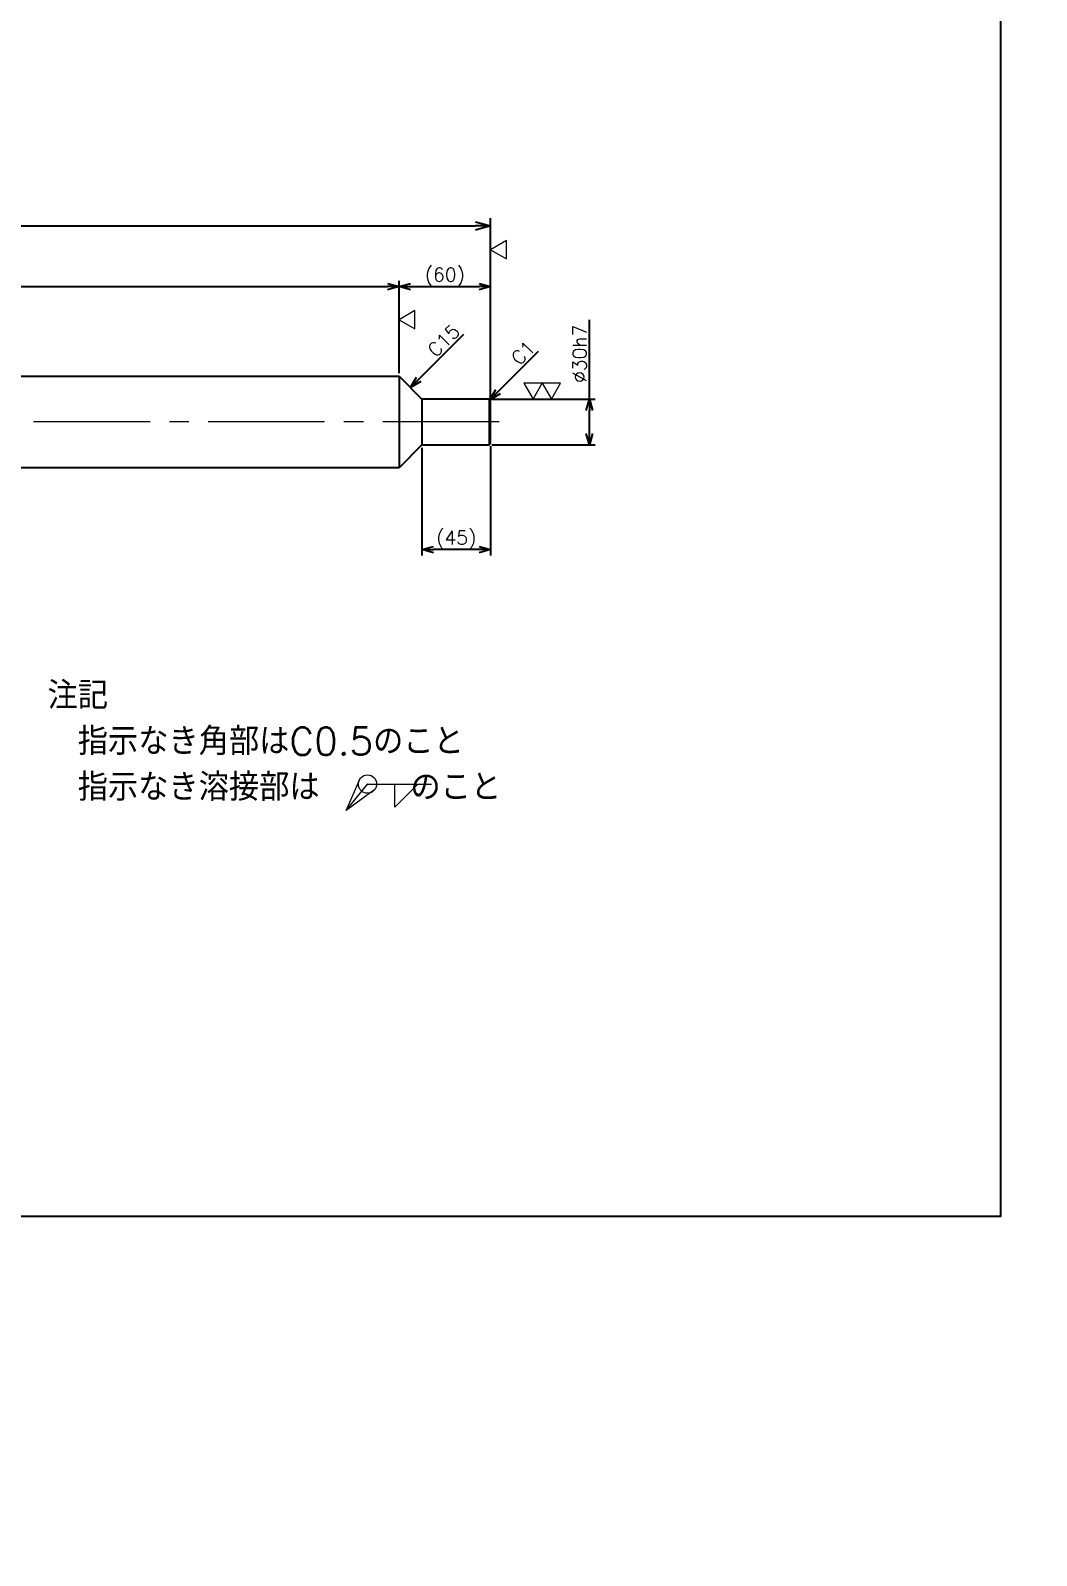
# Model space of a CAD drawing. Header units: millimetres. Extents: x -8731 to 85711, y -14522 to 31379.
# Drawn here: x 36006 to 36664, y 3893 to 4892 of the extents above; entities that cross this region are included whole.
import ezdxf
from ezdxf import colors
from ezdxf.entities.mleader import LeaderData, LeaderLine
from ezdxf.enums import TextEntityAlignment as Align
from ezdxf.math import Vec2, Vec3

# ---------------------------------------------------------------- set-up
doc = ezdxf.new("R2010")
doc.units = ezdxf.units.MM
doc.header["$LTSCALE"] = 4
doc.header["$PDMODE"] = 99
doc.header["$PDSIZE"] = 1
doc.linetypes.add('CENTER2', pattern=[28.575, 19.05, -3.175, 3.175, -3.175])
for name, color, linetype, lineweight in [('05_CENTER', 4, 'CENTER2', 13), ('07_TEXT', 3, 'Continuous', 13), ('08_DIM', 3, 'Continuous', 13)]:
    doc.layers.add(name, color=color, linetype=linetype, lineweight=lineweight)
doc.styles.add('KSS_TXT', font='txt.shx', dxfattribs={"bigfont": 'extfont2.shx'})
doc.styles.get("Standard").update_dxf_attribs({"font": 'txt.shx', "bigfont": 'extfont2.shx'})
doc.dimstyles.new('KSS_DIM', dxfattribs={"dimscale": 3, "dimtxt": 3, "dimasz": 2.5, "dimexe": 1.25, "dimexo": 0.625, "dimtad": 1, "dimdsep": 46, "dimtxsty": 'KSS_TXT', "dimblk": 'OPEN30', "dimcen": 0, "dimazin": 2, "dimtfac": 0.75, "dimtmove": 0, "dimatfit": 3, "dimldrblk": 'OPEN30', "dimfxl": 1, "dimtolj": 1, "dimarcsym": 0})

# ---------------------------------------------------------------- blocks, each defined once
blk = doc.blocks.new('AM_BALLOON1')
at = {"transparency": 16777216}
blk.add_circle((0, 0), 5, dxfattribs=at)
blk.add_attdef('B_NUMBER', text='', height=3, dxfattribs=at).set_placement((0, 0), align=Align.MIDDLE_CENTER)
blk = doc.blocks.new('_OPEN')
at = {"color": 0, "linetype": 'ByBlock'}
for p, q in [((-1, 0.167), (0, 0)), ((0, 0), (-1, -0.167)), ((0, 0), (-1, 0))]:
    blk.add_line(p, q, dxfattribs=at)
blk = doc.blocks.new('_Open30')
at = {"color": 0, "linetype": 'ByBlock', "lineweight": -2}
for p, q in [((-1, 0.268), (0, 0)), ((0, 0), (-1, -0.268)), ((0, 0), (-1, 0))]:
    blk.add_line(p, q, dxfattribs=at)
blk = doc.blocks.new('*D4441')
at = {"layer": '08_DIM', "color": 0, "lineweight": -2, "transparency": 16777216}
for p, q in [((34109.02, 4651.87), (34109.02, 4768.68)), ((34119.02, 4763.68), (36297.02, 4763.68)), ((36307.02, 4651.87), (36307.02, 4768.68))]:
    blk.add_line(p, q, dxfattribs=at)
at = {"layer": 'Defpoints', "color": 0, "transparency": 16777216}
for p in [(36307.02, 4763.68), (34109.02, 4649.37), (36307.02, 4649.37)]:
    blk.add_point(p, dxfattribs=at)
at = {"layer": '08_DIM', "color": 0, "lineweight": -2, "transparency": 16777216, "xscale": 10, "yscale": 10, "zscale": 10, "rotation": 180}
blk.add_blockref('_Open30', (34109.02, 4763.68), dxfattribs=at)
at = {"layer": '08_DIM', "color": 0, "lineweight": -2, "transparency": 16777216, "xscale": 10, "yscale": 10, "zscale": 10}
blk.add_blockref('_Open30', (36307.02, 4763.68), dxfattribs=at)
at = {"layer": '08_DIM', "color": 0, "transparency": 16777216, "insert": (35208.02, 4772.18), "char_height": 12, "attachment_point": 5, "style": 'KSS_TXT'}
blk.add_mtext('\\A1;2198', dxfattribs=at)
blk = doc.blocks.new('*D4446')
at = {"layer": '08_DIM', "color": 0, "lineweight": -2, "transparency": 16777216}
for p, q in [((36247.02, 4667.24), (36247.02, 4727.7)), ((36254.52, 4723.95), (36299.52, 4723.95)), ((36307.02, 4651.24), (36307.02, 4727.7))]:
    blk.add_line(p, q, dxfattribs=at)
at = {"layer": 'Defpoints', "color": 0, "transparency": 16777216}
for p in [(36307.02, 4723.95), (36247.02, 4665.37), (36307.02, 4649.37)]:
    blk.add_point(p, dxfattribs=at)
at = {"layer": '08_DIM', "color": 0, "lineweight": -2, "transparency": 16777216, "xscale": 7.5, "yscale": 7.5, "zscale": 7.5, "rotation": 180}
blk.add_blockref('_Open30', (36247.02, 4723.95), dxfattribs=at)
at = {"layer": '08_DIM', "color": 0, "lineweight": -2, "transparency": 16777216, "xscale": 7.5, "yscale": 7.5, "zscale": 7.5}
blk.add_blockref('_Open30', (36307.02, 4723.95), dxfattribs=at)
at = {"layer": '08_DIM', "color": 0, "transparency": 16777216, "insert": (36277.02, 4730.33), "char_height": 9, "attachment_point": 5, "style": 'KSS_TXT'}
blk.add_mtext('\\A1;(60)', dxfattribs=at)
blk = doc.blocks.new('*D4447')
at = {"layer": '08_DIM', "color": 0, "lineweight": -2, "transparency": 16777216}
for p, q in [((36262.02, 4618.49), (36262.02, 4548.05)), ((36307.02, 4619.49), (36307.02, 4548.05)), ((36299.52, 4551.8), (36269.52, 4551.8))]:
    blk.add_line(p, q, dxfattribs=at)
at = {"layer": 'Defpoints', "color": 0, "transparency": 16777216}
for p in [(36262.02, 4620.37), (36307.02, 4621.37), (36262.02, 4551.8)]:
    blk.add_point(p, dxfattribs=at)
at = {"layer": '08_DIM', "color": 0, "lineweight": -2, "transparency": 16777216, "xscale": 7.5, "yscale": 7.5, "zscale": 7.5, "rotation": 180}
blk.add_blockref('_Open30', (36262.02, 4551.8), dxfattribs=at)
at = {"layer": '08_DIM', "color": 0, "lineweight": -2, "transparency": 16777216, "xscale": 7.5, "yscale": 7.5, "zscale": 7.5}
blk.add_blockref('_Open30', (36307.02, 4551.8), dxfattribs=at)
at = {"layer": '08_DIM', "color": 0, "transparency": 16777216, "insert": (36284.52, 4558.17), "char_height": 9, "attachment_point": 5, "style": 'KSS_TXT'}
blk.add_mtext('\\A1;(45)', dxfattribs=at)
blk = doc.blocks.new('*D4448')
at = {"layer": '08_DIM', "color": 0, "lineweight": -2, "transparency": 16777216}
for p, q in [((36371.65, 4650.37), (36371.65, 4702.12)), ((36307.89, 4650.37), (36375.4, 4650.37)), ((36371.65, 4627.87), (36371.65, 4642.87)), ((36307.89, 4620.37), (36375.4, 4620.37))]:
    blk.add_line(p, q, dxfattribs=at)
at = {"layer": 'Defpoints', "color": 0, "transparency": 16777216}
for p in [(36306.02, 4650.37), (36371.65, 4650.37), (36306.02, 4620.37)]:
    blk.add_point(p, dxfattribs=at)
at = {"layer": '08_DIM', "color": 0, "lineweight": -2, "transparency": 16777216, "xscale": 7.5, "yscale": 7.5, "zscale": 7.5}
for p, rotation in [((36371.65, 4650.37), 90), ((36371.65, 4620.37), 270)]:
    blk.add_blockref('_Open30', p, dxfattribs=dict(at, rotation=rotation))
at = {"layer": '08_DIM', "color": 0, "transparency": 16777216, "insert": (36365.28, 4679.99), "char_height": 9, "attachment_point": 5, "rotation": 90, "style": 'KSS_TXT'}
blk.add_mtext('\\A1;%%C30h7', dxfattribs=at)
blk = doc.blocks.new('p1ba02')
for p, q in [((-1.5, 2.6), (1.5, 2.6)), ((0, 0), (-1.5, 2.6)), ((1.5, 2.6), (0, 0)), ((3, 0), (1.5, 2.6)), ((1.5, 2.6), (4.5, 2.6)), ((4.5, 2.6), (3, 0))]:
    blk.add_line(p, q)
blk = doc.blocks.new('p1ba01')
for p, q in [((0, 0), (-1.5, 2.6)), ((-1.5, 2.6), (1.5, 2.6)), ((1.5, 2.6), (0, 0))]:
    blk.add_line(p, q)
blk = doc.blocks.new('*D4449')
at = {"layer": '08_DIM', "color": 0, "lineweight": -2, "transparency": 16777216}
blk.add_line((36259.82, 4663.17), (36289.5, 4692.84), dxfattribs=at)
at = {"layer": 'Defpoints', "color": 0, "transparency": 16777216}
for p in [(36292.13, 4695.47), (36292.13, 4695.47), (36254.52, 4657.87)]:
    blk.add_point(p, dxfattribs=at)
at = {"layer": '08_DIM', "color": 0, "lineweight": -2, "transparency": 16777216, "xscale": 7.5, "yscale": 7.5, "zscale": 7.5, "rotation": 225}
blk.add_blockref('_Open30', (36254.52, 4657.87), dxfattribs=at)
at = {"layer": '08_DIM', "color": 0, "transparency": 16777216, "insert": (36276.24, 4688.6), "char_height": 9, "attachment_point": 5, "rotation": 45, "style": 'KSS_TXT'}
blk.add_mtext('\\A1;C15', dxfattribs=at)
blk = doc.blocks.new('*D4450')
at = {"layer": '08_DIM', "color": 0, "lineweight": -2, "transparency": 16777216}
blk.add_line((36311.82, 4655.17), (36338.31, 4681.66), dxfattribs=at)
at = {"layer": 'Defpoints', "color": 0, "transparency": 16777216}
for p in [(36344.13, 4687.47), (36344.13, 4687.47), (36306.52, 4649.87)]:
    blk.add_point(p, dxfattribs=at)
at = {"layer": '08_DIM', "color": 0, "lineweight": -2, "transparency": 16777216, "xscale": 7.5, "yscale": 7.5, "zscale": 7.5, "rotation": 225}
blk.add_blockref('_Open30', (36306.52, 4649.87), dxfattribs=at)
at = {"layer": '08_DIM', "color": 0, "transparency": 16777216, "insert": (36328.24, 4680.6), "char_height": 9, "attachment_point": 5, "rotation": 45, "style": 'KSS_TXT'}
blk.add_mtext('\\A1;C1', dxfattribs=at)
blk = doc.blocks.new('*D4451')
at = {"layer": '08_DIM', "color": 0, "lineweight": -2, "transparency": 16777216}
for p, q in [((34169.02, 4667.24), (34169.02, 4727.7)), ((34176.52, 4723.95), (36239.52, 4723.95)), ((36247.02, 4667.24), (36247.02, 4727.7))]:
    blk.add_line(p, q, dxfattribs=at)
at = {"layer": 'Defpoints', "color": 0, "transparency": 16777216}
for p in [(36247.02, 4723.95), (34169.02, 4665.37), (36247.02, 4665.37)]:
    blk.add_point(p, dxfattribs=at)
at = {"layer": '08_DIM', "color": 0, "lineweight": -2, "transparency": 16777216, "xscale": 7.5, "yscale": 7.5, "zscale": 7.5, "rotation": 180}
blk.add_blockref('_Open30', (34169.02, 4723.95), dxfattribs=at)
at = {"layer": '08_DIM', "color": 0, "lineweight": -2, "transparency": 16777216, "xscale": 7.5, "yscale": 7.5, "zscale": 7.5}
blk.add_blockref('_Open30', (36247.02, 4723.95), dxfattribs=at)
at = {"layer": '08_DIM', "color": 0, "transparency": 16777216, "insert": (35208.02, 4730.33), "char_height": 9, "attachment_point": 5, "style": 'KSS_TXT'}
blk.add_mtext('\\A1;2078', dxfattribs=at)
blk = doc.blocks.new('Weld-line')
blk.add_line((0, 0), (1, 0))
blk = doc.blocks.new('Weld10-s5')
blk.add_circle((0, 0), 2)
blk = doc.blocks.new('Weld10-a1')
for p, q in [((5, 0), (0, 5)), ((0, 5), (0, 0)), ((0, 0), (5, 0))]:
    blk.add_line(p, q)
at = {"width": 0.9}
blk.add_attdef('S', text='', height=2.8, dxfattribs=at).set_placement((-2, 1), align=Align.RIGHT)
blk.add_attdef('L', (8, 1), '', height=2.8, dxfattribs=at)
blk = doc.blocks.new('Jis_w20130906110600')
blk.add_blockref('Weld10-s5', (0, 0))
at = {"xscale": -1, "rotation": 180}
blk.add_blockref('Weld10-a1', (6, 0), dxfattribs=at)
at = {"layer": '08_DIM', "xscale": 14, "yscale": 14, "zscale": 14}
blk.add_blockref('Weld-line', (0, 0), dxfattribs=at)
at = {"style": 'KSS_TXT', "flags": 1}
blk.add_attdef('JISINFO', (0, 0), '', height=3, dxfattribs=at)
at = {"layer": '08_DIM'}
blk.add_leader([(-4.63, -5.77), (0, 0)], dimstyle='KSS_DIM', dxfattribs=at)

msp = doc.modelspace()

# ---------------------------------------------------------------- linework, layer by layer
at = {"color": 0}
for p, q in [((36247.01726, 4665.36555), (36262.01726, 4650.36555)), ((36247.01726, 4665.36555), (36247.01726, 4605.36555)), ((36262.01726, 4650.36555), (36262.01726, 4620.36555)), ((36306.01726, 4650.36555), (36262.01726, 4650.36555)), ((36307.01726, 4649.36555), (36306.01726, 4650.36555)), ((36307.01726, 4621.36555), (36307.01726, 4649.36555)), ((36262.01726, 4620.36555), (36247.01726, 4605.36555)), ((36262.01726, 4620.36555), (36306.01726, 4620.36555)), ((36306.01726, 4620.36555), (36307.01726, 4621.36555))]:
    msp.add_line(p, q, dxfattribs=at)
msp.add_line((36306.01726, 4650.36555), (36306.01726, 4620.36555))
for points in [[(34169.01726, 4665.36555), (36247.01726, 4665.36555)], [(36247.01726, 4605.36555), (34169.01726, 4605.36555)]]:
    msp.add_lwpolyline(points, dxfattribs=at)
at = {"layer": '05_CENTER'}
msp.add_line((36312.55599, 4635.36555), (34103.47852, 4635.36555), dxfattribs=at)
at = {"layer": 'Defpoints'}
msp.add_lwpolyline([(33672.53496, 4115.50865), (36641.12093, 4115.50865), (36641.12093, 5864.38367), (33672.53496, 5864.38367)], close=True, dxfattribs=at)

# ---------------------------------------------------------------- block references
at = {"layer": '08_DIM', "xscale": -4, "yscale": 4, "zscale": 4, "rotation": 270}
for p in [(36307.01726, 4748.10232), (36247.01726, 4702.27866)]:
    msp.add_blockref('p1ba01', p, dxfattribs=at)
at = {"layer": '08_DIM'}
for name, p, xscale, yscale, zscale in [('p1ba02', (36346.82772, 4650.36555), -4, 4, 4), ('Jis_w20130906110600', (36226.37912, 4398.32412), 3, 3, 3)]:
    msp.add_blockref(name, p, dxfattribs=dict(at, xscale=xscale, yscale=yscale, zscale=zscale))

# ---------------------------------------------------------------- texts
at = {"layer": '07_TEXT', "ltscale": 2, "insert": (36016.85501, 4465.38793), "char_height": 18, "attachment_point": 1}
msp.add_mtext_dynamic_manual_height_columns('注記\\P\u3000指示なき角部はC0.5のこと\\P\u3000指示なき溶接部は\u3000\u3000\u3000のこと', width=380.8346147, gutter_width=15, heights=[102.93012], dxfattribs=at)

# ---------------------------------------------------------------- dimensions: what is measured, and where the dimension line sits
at = {"layer": '08_DIM'}
for base, p1, p2, override, picture, middle in [((36307.01726, 4763.68376), (34109.01726, 4649.36555), (36307.01726, 4649.36555), {"dimscale": 4, "dimarcsym": 1}, '*D4441', (35208.01726, 4772.18376)), ((36247.01726, 4723.9543), (34169.01726, 4665.36555), (36247.01726, 4665.36555), {"dimarcsym": 1}, '*D4451', (35208.01726, 4730.3293))]:
    dim = msp.add_linear_dim(base=base, p1=p1, p2=p2, dimstyle='KSS_DIM', override=override, dxfattribs=at)
    dim.commit()
    dim.dimension.update_dxf_attribs({"geometry": picture, "text_midpoint": middle})
for base, p1, p2, angle, text, picture, middle in [((36307.01726, 4723.9543), (36247.01726, 4665.36555), (36307.01726, 4649.36555), 180, '(<>)', '*D4446', (36277.01726, 4730.3293)), ((36371.65193, 4650.36555), (36306.01726, 4620.36555), (36306.01726, 4650.36555), 90, '%%C<>h7', '*D4448', (36365.27693, 4679.99055)), ((36262.01726, 4551.7965), (36307.01726, 4621.36555), (36262.01726, 4620.36555), 180, '(<>)', '*D4447', (36284.51726, 4558.1715))]:
    dim = msp.add_linear_dim(base=base, p1=p1, p2=p2, angle=angle, text=text, dimstyle='KSS_DIM', override={"dimarcsym": 1}, dxfattribs=at)
    dim.commit()
    dim.dimension.update_dxf_attribs({"geometry": picture, "text_midpoint": middle})
for base, p1, p2, text, picture, middle in [((36292.12545, 4695.47374), (36254.51726, 4657.86555), (36292.12545, 4695.47374), 'C15', '*D4449', (36280.74597, 4684.09426)), ((36344.12545, 4687.47374), (36306.51726, 4649.86555), (36344.12545, 4687.47374), 'C1', '*D4450', (36332.74597, 4676.09426))]:
    dim = msp.add_linear_dim(base=base, p1=p1, p2=p2, angle=45, text=text, dimstyle='KSS_DIM', override={"dimse1": 1, "dimse2": 1, "dimsd2": 1, "dimarcsym": 1}, dxfattribs=at)
    dim.commit()
    dim.dimension.update_dxf_attribs({"geometry": picture, "text_midpoint": middle, "dimtype": 161})

# ---------------------------------------------------------------- leaders
ml = msp.add_multileader_block('Standard', dxfattribs=at)
ml.set_content('AM_BALLOON1', color=256, scale=15)
ml.set_attribute('B_NUMBER', 'D', width=0)
ml.set_leader_properties(color=256, linetype='ByLayer', lineweight=-1)
ml.set_arrow_properties(name='OPEN')
ml.build(insert=Vec2(0, 0))
ml.multileader.update_dxf_attribs({"leader_type": 0, "has_dogleg": 0, "text_right_attachment_type": 6, "dogleg_length": 0, "arrow_head_size": 30, "scale": 15, "block_connection_type": 1})
ctx = ml.context
ctx.base_point, ctx.scale, ctx.char_height, ctx.arrow_head_size, ctx.landing_gap_size, ctx.plane_origin = Vec3(71378.15101, 6803.23474), 15, 60, 30, 30, Vec3(71378.15101, 6803.23474)
ctx.right_attachment, ctx.attachment_type = 6, 1
notes = []
notes.append((ctx, [(0, (0, 0, 0), (0, 0), (1, 0), 1, [])]))
ctx.block.insert = Vec3(71378.15101, 6803.23474)
ml = msp.add_multileader_block('Standard', dxfattribs=at)
ml.set_content('AM_BALLOON1', color=256, scale=8)
ml.set_attribute('B_NUMBER', 'BB', width=0)
ml.set_leader_properties(color=256, linetype='ByLayer', lineweight=-1)
ml.set_arrow_properties(name='OPEN')
ml.build(insert=Vec2(0, 0))
ml.multileader.update_dxf_attribs({"leader_type": 0, "has_dogleg": 0, "text_right_attachment_type": 6, "dogleg_length": 0, "arrow_head_size": 16, "scale": 8, "block_connection_type": 1})
ctx = ml.context
ctx.base_point, ctx.scale, ctx.char_height, ctx.arrow_head_size, ctx.landing_gap_size, ctx.plane_origin = Vec3(46325.59114, 4592.67863), 8, 32, 16, 16, Vec3(46325.59114, 4592.67863)
ctx.right_attachment, ctx.attachment_type = 6, 1
notes.append((ctx, [(0, (0, 0, 0), (0, 0), (1, 0), 1, [])]))
ctx.block.insert = Vec3(46325.59114, 4592.67863)
ml = msp.add_multileader_block('Standard', dxfattribs=at)
ml.set_content('AM_BALLOON1', color=256, scale=8)
ml.set_attribute('B_NUMBER', 'BH', width=0)
ml.set_leader_properties(color=256, linetype='ByLayer', lineweight=-1)
ml.set_arrow_properties(name='OPEN')
ml.build(insert=Vec2(0, 0))
ml.multileader.update_dxf_attribs({"leader_type": 0, "has_dogleg": 0, "text_right_attachment_type": 6, "dogleg_length": 0, "arrow_head_size": 16, "scale": 8, "block_connection_type": 1})
ctx = ml.context
ctx.base_point, ctx.scale, ctx.char_height, ctx.arrow_head_size, ctx.landing_gap_size, ctx.plane_origin = Vec3(46894.55259, 4592.54024), 8, 32, 16, 16, Vec3(46894.55259, 4592.54024)
ctx.right_attachment, ctx.attachment_type = 6, 1
notes.append((ctx, [(0, (0, 0, 0), (0, 0), (1, 0), 1, [])]))
ctx.block.insert = Vec3(46894.55259, 4592.54024)
ml = msp.add_multileader_block('Standard', dxfattribs=at)
ml.set_content('AM_BALLOON1', color=256, scale=8)
ml.set_attribute('B_NUMBER', 'BC', width=0)
ml.set_leader_properties(color=256, linetype='ByLayer', lineweight=-1)
ml.set_arrow_properties(name='OPEN')
ml.build(insert=Vec2(0, 0))
ml.multileader.update_dxf_attribs({"leader_type": 0, "has_dogleg": 0, "text_right_attachment_type": 6, "dogleg_length": 0, "arrow_head_size": 16, "scale": 8, "block_connection_type": 1})
ctx = ml.context
ctx.base_point, ctx.scale, ctx.char_height, ctx.arrow_head_size, ctx.landing_gap_size, ctx.plane_origin = Vec3(49608.5399, 4409.8042), 8, 32, 16, 16, Vec3(49608.5399, 4409.8042)
ctx.right_attachment, ctx.attachment_type = 6, 1
notes.append((ctx, [(0, (0, 0, 0), (0, 0), (1, 0), 1, [])]))
ctx.block.insert = Vec3(49608.5399, 4409.8042)
ml = msp.add_multileader_block('Standard', dxfattribs=at)
ml.set_content('AM_BALLOON1', color=256, scale=8)
ml.set_attribute('B_NUMBER', 'AS', width=0)
ml.set_leader_properties(color=256, linetype='ByLayer', lineweight=-1)
ml.set_arrow_properties(name='OPEN')
ml.build(insert=Vec2(0, 0))
ml.multileader.update_dxf_attribs({"leader_type": 0, "has_dogleg": 0, "text_right_attachment_type": 6, "dogleg_length": 0, "arrow_head_size": 16, "scale": 8, "block_connection_type": 1})
ctx = ml.context
ctx.base_point, ctx.scale, ctx.char_height, ctx.arrow_head_size, ctx.landing_gap_size, ctx.plane_origin = Vec3(49369.09934, 4301.67194), 8, 32, 16, 16, Vec3(49369.09934, 4301.67194)
ctx.right_attachment, ctx.attachment_type = 6, 1
notes.append((ctx, [(0, (0, 0, 0), (0, 0), (1, 0), 1, [])]))
ctx.block.insert = Vec3(49369.09934, 4301.67194)
ml = msp.add_multileader_block('Standard', dxfattribs=at)
ml.set_content('AM_BALLOON1', color=256, scale=8)
ml.set_attribute('B_NUMBER', 'BG', width=0)
ml.set_leader_properties(color=256, linetype='ByLayer', lineweight=-1)
ml.set_arrow_properties(name='OPEN')
ml.build(insert=Vec2(0, 0))
ml.multileader.update_dxf_attribs({"leader_type": 0, "has_dogleg": 0, "text_right_attachment_type": 6, "dogleg_length": 0, "arrow_head_size": 16, "scale": 8, "block_connection_type": 1})
ctx = ml.context
ctx.base_point, ctx.scale, ctx.char_height, ctx.arrow_head_size, ctx.landing_gap_size, ctx.plane_origin = Vec3(46157.19284, 4293.82122), 8, 32, 16, 16, Vec3(46157.19284, 4293.82122)
ctx.right_attachment, ctx.attachment_type = 6, 1
notes.append((ctx, [(0, (0, 0, 0), (0, 0), (1, 0), 1, [])]))
ctx.block.insert = Vec3(46157.19284, 4293.82122)
ml = msp.add_multileader_block('Standard', dxfattribs=at)
ml.set_content('AM_BALLOON1', color=256, scale=8)
ml.set_attribute('B_NUMBER', 'BE', width=0)
ml.set_leader_properties(color=256, linetype='ByLayer', lineweight=-1)
ml.set_arrow_properties(name='OPEN')
ml.build(insert=Vec2(0, 0))
ml.multileader.update_dxf_attribs({"leader_type": 0, "has_dogleg": 0, "text_right_attachment_type": 6, "dogleg_length": 0, "arrow_head_size": 16, "scale": 8, "block_connection_type": 1})
ctx = ml.context
ctx.base_point, ctx.scale, ctx.char_height, ctx.arrow_head_size, ctx.landing_gap_size, ctx.plane_origin = Vec3(49372.90878, 4160.77942), 8, 32, 16, 16, Vec3(49372.90878, 4160.77942)
ctx.right_attachment, ctx.attachment_type = 6, 1
notes.append((ctx, [(0, (0, 0, 0), (0, 0), (1, 0), 1, [])]))
ctx.block.insert = Vec3(49372.90878, 4160.77942)
for ctx, leaders in notes:
    for number, flags, end, landing, length, lines in leaders:
        leader = LeaderData()
        leader.index, (leader.has_last_leader_line, leader.has_dogleg_vector, leader.attachment_direction) = number, flags
        leader.last_leader_point, leader.dogleg_vector, leader.dogleg_length = Vec3(end), Vec3(landing), length
        for number, points, colour, breaks in lines:
            line = LeaderLine()
            line.index, line.vertices, line.color, line.breaks = number, Vec3.list(points), colors.encode_raw_color(colour), breaks
            leader.lines.append(line)
        ctx.leaders.append(leader)

doc.saveas('drawing.dxf')
